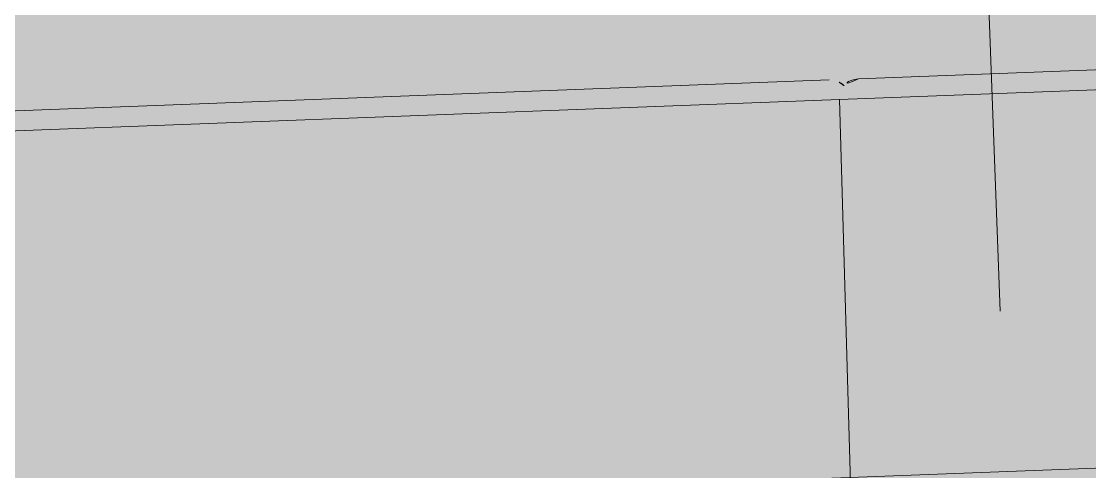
# Model space of a CAD drawing. Header units: metres. Extents: x 1956498 to 1957612, y 2277909 to 2278547.
# Drawn here: x 1956881.6029 to 1956881.6829, y 2278037.3924 to 2278037.4262 of the extents above; entities that cross this region are included whole.
import ezdxf
from ezdxf.enums import TextEntityAlignment as Align

# ---------------------------------------------------------------- set-up
doc = ezdxf.new("R2010")
doc.units = ezdxf.units.M
doc.linetypes.add('CENTERX2', pattern=[4, 2.5, -0.5, 0.5, -0.5])
for name, color, linetype in [('UBS-100-Clôture', 30, 'LIMITE1'), ('UBS-100-Postes', 8, 'Continuous'), ('UBS_400_DETAIL POSTE HTA TOOLKIT UBS', 7, 'Continuous')]:
    doc.layers.add(name, color=color, linetype=linetype)
doc.styles.get("Standard").update_dxf_attribs({"font": 'verdana.ttf'})
doc.linetypes.add('LIMITE1', pattern='A,6.35,-2.54,[133,ltypeshp.shx,S=2.54,R=0,X=-2.54,Y=0],-2.54,25.4', length=36.83)

# ---------------------------------------------------------------- blocks, each defined once
blk = doc.blocks.new('PdL')
at = {"true_color": 0xb0c4d8, "transparency": 33554687}
blk.add_hatch(color=9, dxfattribs=at).paths.add_polyline_path([(0.099042, 2.32454), (5.098256, 2.322636), (5.096432, -0.259988), (0.097218, -0.258084)])
at = {"color": 7, "transparency": 33554687, "const_width": 0.05}
blk.add_lwpolyline([(0.099042, 2.32454), (5.098256, 2.322636), (5.096432, -0.259988), (0.097218, -0.258084)], close=True, dxfattribs=at)
at = {"color": 7, "transparency": 33554687}
blk.add_attdef('NUMERO', text='', height=1, dxfattribs=at).set_placement((3.833386, 0.977799), align=Align.MIDDLE_LEFT)
blk = doc.blocks.new('HSI 150 coupe')
at = {"color": 1, "linetype": 'Continuous', "lineweight": 15}
blk.add_line((-18.127, -37.65), (-18.127, 37.65), dxfattribs=at)
at = {"color": 1, "linetype": 'CENTERX2', "lineweight": 0}
blk.add_line((-74.127, 0), (9.627, 0), dxfattribs=at)
blk = doc.blocks.new('HSI 150 D3.58 PROFIL')
at = {"color": 3, "linetype": 'Continuous', "lineweight": 15}
for p, q in [((78.316, -0.157), (78.316, 66.068)), ((79.803, 64.568), (79.803, 0.542)), ((78.316, -0.157), (7.157, 0.464)), ((78.316, -67.183), (78.316, -0.157)), ((79.803, -1.657), (79.803, -65.683))]:
    blk.add_line(p, q, dxfattribs=at)
for centre, start, end in [((78.303, 0.542), 312.86338, 0), ((78.303, -1.657), 0, 89.5)]:
    blk.add_arc(centre, 1.5, start, end, dxfattribs=at)
blk = doc.blocks.new('UBS_PDL C1752')
for name, p, xscale, yscale, zscale, rotation in [('HSI 150 D3.58 PROFIL', (-1.413943, 1.325121), 0.001, 0.001, 0.001, 270), ('HSI 150 coupe', (-1.425538, 1.311375), 0.002, 0.002, 0.002, 90)]:
    blk.add_blockref(name, p, dxfattribs=dict(xscale=xscale, yscale=yscale, zscale=zscale, rotation=rotation))

msp = doc.modelspace()

# ---------------------------------------------------------------- linework, layer by layer
at = {"layer": 'UBS-100-Clôture', "color": 30, "ltscale": 0.1, "true_color": 0xf26722, "transparency": 33554687, "const_width": 0.2}
msp.add_lwpolyline([(1956886.006014, 2278363.274077), (1956944.537646, 2278198.620883, -0.083408), (1956945.360979, 2278193.719645), (1956945.36098, 2278122.459876), (1956945.36098, 2278119.577069, -0.082224), (1956944.560898, 2278114.743632), (1956936.938301, 2278092.336624), (1956923.2327, 2278052.048318, -0.068222), (1956921.894785, 2278049.377207), (1956918.695031, 2278044.704176), (1956914.512309, 2278039.44853), (1956911.35702, 2278037.68399), (1956908.024686, 2278036.367641, -0.084087), (1956904.430328, 2278035.607434), (1956882.864366, 2278034.730333), (1956882.762164, 2278037.423863), (1956877.767003, 2278037.222612), (1956877.869277, 2278034.52718), (1956716.990743, 2278027.984152, -0.051454)], format="xyb", dxfattribs=at)

# ---------------------------------------------------------------- block references
at = {"layer": 'UBS-100-Postes', "transparency": 33554687, "rotation": 2.328970658530212}
msp.add_blockref('PdL', (1956877.659377, 2278037.476532), dxfattribs=at)
at = {"layer": 'UBS_400_DETAIL POSTE HTA TOOLKIT UBS', "transparency": 33554687, "rotation": 182.1729597041509}
msp.add_blockref('UBS_PDL C1752', (1956880.203834, 2278038.612601), dxfattribs=at)

doc.saveas('drawing.dxf')
